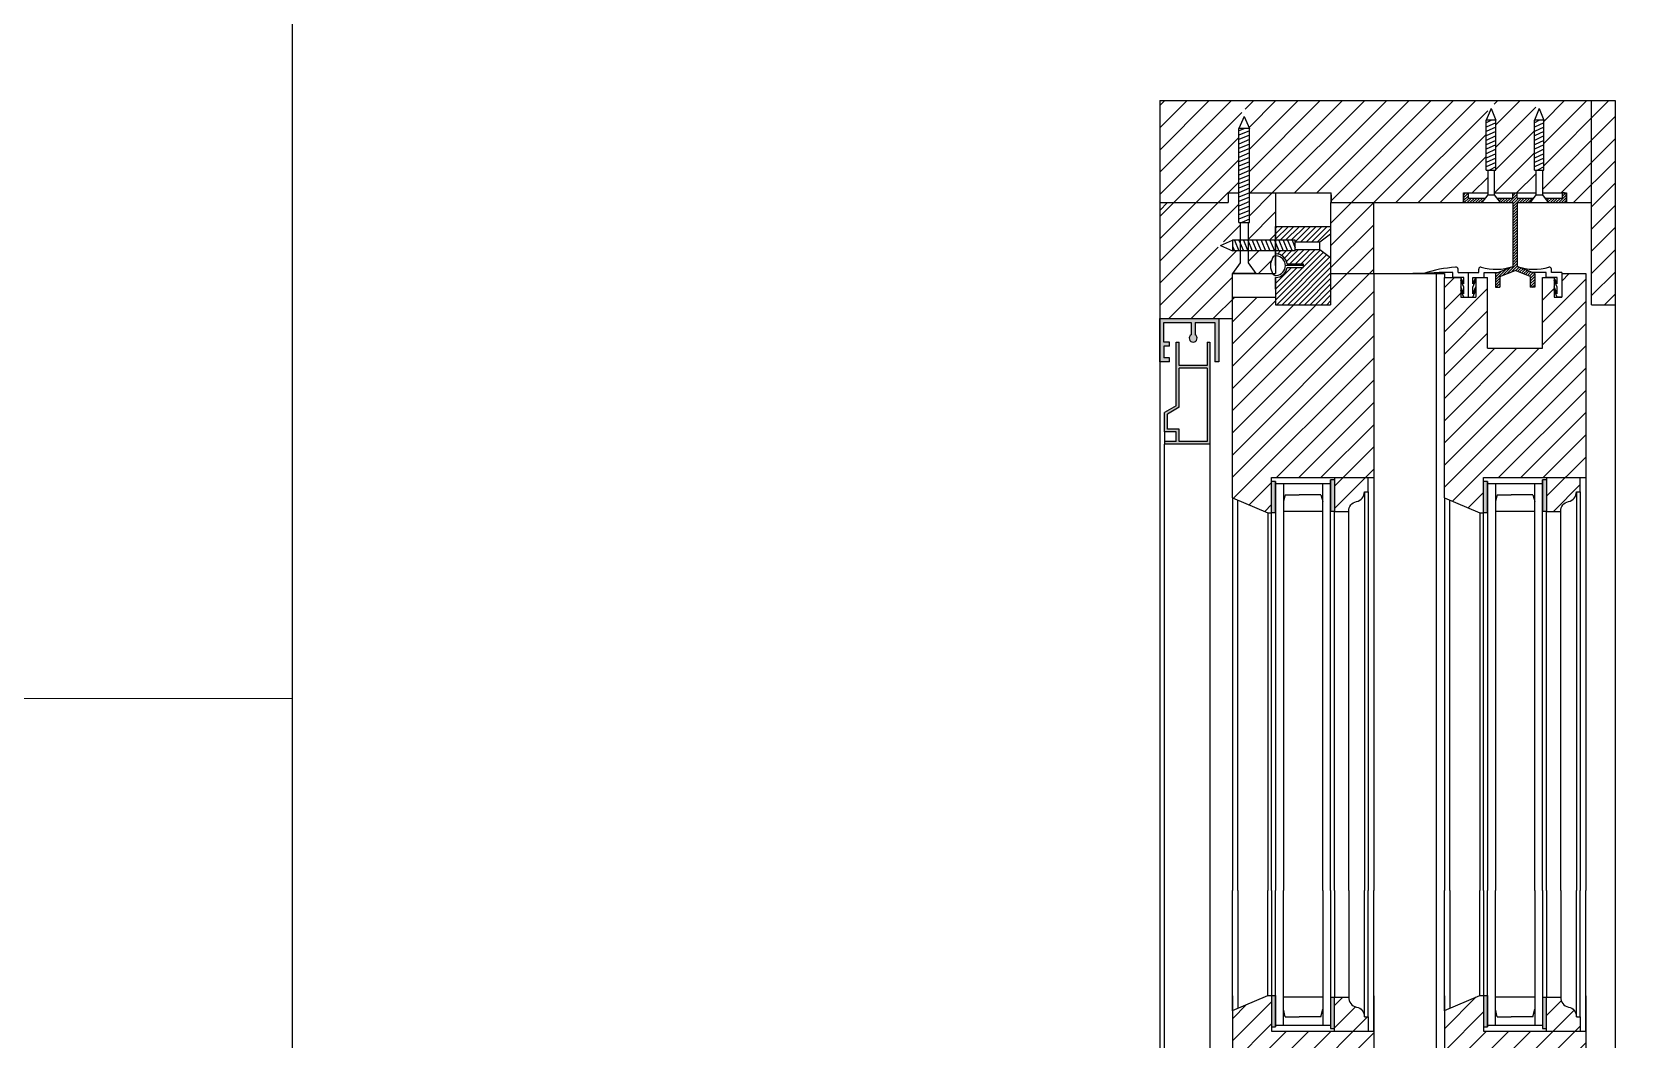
# Model space of a CAD drawing. Header units: inches. Extents: x 1985 to 11287, y 379 to 3234.
# Drawn here: x 7872.43 to 7898.13, y 1647.81 to 1663.84 of the extents above; entities that cross this region are included whole.
import ezdxf

# ---------------------------------------------------------------- set-up
doc = ezdxf.new("R2010")
doc.units = ezdxf.units.IN
doc.header["$MEASUREMENT"] = 0
for name, color, linetype in [('alum. sill 99', 1, 'CONTINUOUS'), ('glass 99', 6, 'CONTINUOUS'), ('glazing tape 99', 7, 'CONTINUOUS'), ('hardware 99', 94, 'CONTINUOUS'), ('hatch 99', 1, 'CONTINUOUS'), ('screen 99', 4, 'CONTINUOUS'), ('separation 99', 3, 'CONTINUOUS'), ('weatherstripping 99', 5, 'CONTINUOUS'), ('wood detail 99', 7, 'CONTINUOUS')]:
    doc.layers.add(name, color=color, linetype=linetype)
pattern_1 = [(45, (8515.62626, 597.57877), (-0.176776695, 0.176776695), [])]

msp = doc.modelspace()

# ---------------------------------------------------------------- hatches: boundary and pattern name
at = {"layer": 'alum. sill 99'}
h = msp.add_hatch(dxfattribs=at)
h.set_pattern_fill('ANSI31', color=256, scale=2, style=0)
h.paths.add_polyline_path([(7893.78807, 1647.667965), (7893.78807, 1647.942163), (7892.16307, 1647.942163), (7892.16307, 1648.509127), (7892.10057, 1648.509127), (7891.53807, 1648.268056), (7891.53807, 1646.985707), (7891.53807, 1641.134127), (7891.83307, 1641.134127), (7891.83307, 1641.288127), (7893.49307, 1641.288127), (7893.49307, 1641.134127), (7893.78807, 1641.134127)])
h.paths.add_polyline_path([(7893.70207, 1648.168677), (7893.63957, 1648.168677), (7893.63957, 1648.181799, 0.350781059), (7893.51457, 1648.324927, -0.375199902), (7893.38957, 1648.481177), (7893.16307, 1648.481177), (7893.16307, 1647.942163), (7893.70207, 1647.942163)], flags=17)
h.paths.add_polyline_path([(7897.163072, 1647.667965), (7897.163072, 1647.942163), (7895.538072, 1647.942163), (7895.538072, 1648.509127), (7895.475572, 1648.509127), (7894.913072, 1648.268056), (7894.913072, 1646.985707), (7894.913072, 1641.134127), (7895.288072, 1641.134127), (7895.288072, 1641.571627), (7895.413072, 1641.571627), (7895.413072, 1641.259127), (7895.600572, 1641.259127), (7895.600572, 1641.759127), (7895.663072, 1641.759127), (7895.663072, 1642.884127), (7896.413072, 1642.884127), (7896.413072, 1641.759127), (7896.475572, 1641.759127), (7896.475572, 1641.259127), (7896.663072, 1641.259127), (7896.663072, 1641.571627), (7896.788072, 1641.571627), (7896.788072, 1641.134127), (7896.863072, 1641.134127), (7897.163072, 1641.134127)])
h.paths.add_polyline_path([(7897.077072, 1648.168677), (7897.014572, 1648.168677), (7897.014572, 1648.181799, 0.350781059), (7896.889572, 1648.324927, -0.375199902), (7896.764572, 1648.481177), (7896.538072, 1648.481177), (7896.538072, 1647.942163), (7897.077072, 1647.942163)], flags=17)
at = {"layer": 'glazing tape 99'}
h = msp.add_hatch(color=7, dxfattribs=at)
h.paths.add_polyline_path([(7893.10057, 1656.214911), (7893.16307, 1656.214911), (7893.16307, 1656.714911), (7893.10057, 1656.714911)])
h.paths.add_polyline_path([(7892.16307, 1656.191411), (7892.22557, 1656.191411), (7892.22557, 1656.691411), (7892.16307, 1656.691411)])
h = msp.add_hatch(color=7, dxfattribs=at)
h.paths.add_polyline_path([(7893.10057, 1656.214911), (7893.16307, 1656.214911), (7893.16307, 1656.714911), (7893.10057, 1656.714911)])
h.paths.add_polyline_path([(7892.16307, 1656.191411), (7892.22557, 1656.191411), (7892.22557, 1656.691411), (7892.16307, 1656.691411)])
h = msp.add_hatch(color=7, dxfattribs=at)
h.paths.add_polyline_path([(7896.475572, 1656.214911), (7896.538072, 1656.214911), (7896.538072, 1656.714911), (7896.475572, 1656.714911)])
h.paths.add_polyline_path([(7895.538072, 1656.191411), (7895.600572, 1656.191411), (7895.600572, 1656.691411), (7895.538072, 1656.691411)])
h = msp.add_hatch(color=7, dxfattribs=at)
h.paths.add_polyline_path([(7896.475572, 1656.214911), (7896.538072, 1656.214911), (7896.538072, 1656.714911), (7896.475572, 1656.714911)])
h.paths.add_polyline_path([(7895.538072, 1656.191411), (7895.600572, 1656.191411), (7895.600572, 1656.691411), (7895.538072, 1656.691411)])
h = msp.add_hatch(color=7, dxfattribs=at)
h.paths.add_polyline_path([(7893.10057, 1647.981177), (7893.16307, 1647.981177), (7893.16307, 1648.481177), (7893.10057, 1648.481177)])
h.paths.add_polyline_path([(7892.16307, 1648.009127), (7892.22557, 1648.009127), (7892.22557, 1648.509127), (7892.16307, 1648.509127)])
h = msp.add_hatch(color=7, dxfattribs=at)
h.paths.add_polyline_path([(7896.475572, 1647.981177), (7896.538072, 1647.981177), (7896.538072, 1648.481177), (7896.475572, 1648.481177)])
h.paths.add_polyline_path([(7895.538072, 1648.009127), (7895.600572, 1648.009127), (7895.600572, 1648.509127), (7895.538072, 1648.509127)])
at = {"layer": 'hardware 99'}
h = msp.add_hatch(dxfattribs=at)
h.set_pattern_fill('ANSI31', color=256, scale=0.25, style=0)
h.set_pattern_definition([(45, (8239.943242, -311.12573), (-0.0220970869, 0.0220970869), [])])
h.paths.add_polyline_path([(7895.51116, 1661.12896), (7895.564101, 1661.20096), (7895.290072, 1661.20096), (7895.290072, 1661.28296), (7895.250072, 1661.28296), (7895.218072, 1661.25096), (7895.218072, 1661.12896)])
h.paths.add_polyline_path([(7895.747043, 1661.20096), (7895.799984, 1661.12896), (7896.002072, 1661.12896), (7896.002072, 1660.11396), (7895.762275, 1660.01596), (7895.725572, 1660.00096), (7895.725572, 1659.78096), (7895.797572, 1659.78096), (7895.797572, 1659.952604), (7896.038072, 1660.050892), (7896.278572, 1659.952604), (7896.278572, 1659.78096), (7896.350572, 1659.78096), (7896.350572, 1660.00096), (7896.074072, 1660.11396), (7896.074072, 1661.12896), (7896.27616, 1661.12896), (7896.329101, 1661.20096), (7896.074072, 1661.20096), (7896.074072, 1661.28296), (7896.002072, 1661.28296), (7896.002072, 1661.20096)])
h.paths.add_polyline_path([(7896.512043, 1661.20096), (7896.564984, 1661.12896), (7896.858072, 1661.12896), (7896.858072, 1661.25096), (7896.826072, 1661.28296), (7896.786072, 1661.28296), (7896.786072, 1661.20096)])
at = {"layer": 'hatch 99'}
h = msp.add_hatch(dxfattribs=at)
h.set_pattern_fill('ANSI31', color=256, scale=2, style=0)
h.set_pattern_definition(pattern_1)
h.paths.add_polyline_path([(7895.580572, 1662.43896), (7895.603072, 1662.49596), (7895.603072, 1662.75396), (7890.38232, 1662.75396), (7890.38232, 1661.12896), (7891.46857, 1661.12896), (7891.46857, 1661.28296), (7891.64057, 1661.28296), (7891.64057, 1662.31096), (7891.66307, 1662.361254), (7891.66307, 1662.51132), (7891.72557, 1662.651026), (7891.78807, 1662.51132), (7891.78807, 1662.361254), (7891.81057, 1662.31096), (7891.81057, 1661.28296), (7893.10857, 1661.28296), (7893.10857, 1661.12896), (7895.218072, 1661.12896), (7895.218072, 1661.28296), (7895.603072, 1661.28296), (7895.603072, 1661.64646), (7895.580572, 1661.64646)])
h.paths.add_polyline_path([(7896.345572, 1662.43896), (7896.368072, 1662.49596), (7896.368072, 1662.75396), (7895.708072, 1662.75396), (7895.708072, 1662.49596), (7895.730572, 1662.43896), (7895.730572, 1661.64646), (7895.708072, 1661.64646), (7895.708072, 1661.28296), (7896.368072, 1661.28296), (7896.368072, 1661.64646), (7896.345572, 1661.64646)])
h.paths.add_polyline_path([(7897.256822, 1662.75396), (7896.473072, 1662.75396), (7896.473072, 1662.49596), (7896.495572, 1662.43896), (7896.495572, 1661.64646), (7896.473072, 1661.64646), (7896.473072, 1661.28296), (7896.858072, 1661.28296), (7896.858072, 1661.12896), (7897.256822, 1661.12896)])
h.paths.add_polyline_path([(7897.631822, 1662.75396), (7897.256822, 1662.75396), (7897.256822, 1659.50096), (7897.631822, 1659.50096)])
h = msp.add_hatch(dxfattribs=at)
h.set_pattern_fill('ANSI31', color=256, scale=2, style=0)
h.set_pattern_definition(pattern_1)
h.paths.add_polyline_path([(7891.66307, 1660.17096), (7891.66307, 1660.359849), (7891.54057, 1660.359849), (7891.490276, 1660.382349), (7891.39638, 1660.382349), (7891.256674, 1660.444849), (7891.39638, 1660.507349), (7891.490276, 1660.507349), (7891.54057, 1660.529849), (7891.66307, 1660.529849), (7891.66307, 1660.81346), (7891.64057, 1660.81346), (7891.64057, 1661.28296), (7891.46857, 1661.28296), (7891.46857, 1661.12896), (7890.50732, 1661.12896), (7890.38232, 1661.00396), (7890.38232, 1659.28296), (7891.53807, 1659.28296), (7891.53807, 1660.00096)])
h.paths.add_polyline_path([(7892.22557, 1661.28296), (7891.81057, 1661.28296), (7891.81057, 1660.81346), (7891.78807, 1660.81346), (7891.78807, 1660.529849), (7892.22557, 1660.529849)])
h.paths.add_polyline_path([(7892.178258, 1660.250625, -0.239084783), (7892.22557, 1660.281581), (7892.22557, 1660.359849), (7891.78807, 1660.359849), (7891.78807, 1660.17096), (7891.91307, 1660.00096), (7892.178451, 1660.00096, -0.267534355)])
h.paths.add_polyline_path([(7893.78807, 1661.12896), (7893.10057, 1661.12896), (7893.10057, 1660.75096), (7893.10057, 1660.00096), (7893.78807, 1660.00096)])
h.paths.add_polyline_path([(7893.78807, 1660.00096), (7893.10057, 1660.00096), (7893.10057, 1659.50396), (7892.22557, 1659.50396), (7892.22557, 1659.62596), (7891.53807, 1659.62596), (7891.53807, 1656.432483), (7892.10057, 1656.191411), (7892.16307, 1656.191411), (7892.16307, 1656.753926), (7893.78807, 1656.753926)])
h.paths.add_polyline_path([(7893.70207, 1656.753926), (7893.16307, 1656.753926), (7893.16307, 1656.214911), (7893.38957, 1656.214911, -0.375199902), (7893.51457, 1656.371161, 0.375199902), (7893.63957, 1656.527411), (7893.70207, 1656.527411)], flags=17)
h.paths.add_polyline_path([(7897.163072, 1660.00096), (7896.781072, 1660.00096), (7896.781072, 1659.62596), (7896.709072, 1659.62596), (7896.663072, 1659.62596), (7896.663072, 1659.93846), (7896.531072, 1659.93846), (7896.475572, 1659.93846), (7896.475572, 1658.81346), (7895.600572, 1658.81346), (7895.600572, 1659.93846), (7895.413072, 1659.93846), (7895.413072, 1659.62596), (7895.177072, 1659.62596), (7895.177072, 1659.93846), (7895.045072, 1659.93846), (7894.913072, 1659.93846), (7894.913072, 1656.432483), (7895.475572, 1656.191411), (7895.538072, 1656.191411), (7895.538072, 1656.753926), (7897.163072, 1656.753926)])
h.paths.add_polyline_path([(7897.077072, 1656.753926), (7896.538072, 1656.753926), (7896.538072, 1656.214911), (7896.764572, 1656.214911, -0.375199902), (7896.889572, 1656.371161, 0.375199902), (7897.014572, 1656.527411), (7897.077072, 1656.527411)], flags=17)
h = msp.add_hatch(dxfattribs=at)
h.set_pattern_fill('ANSI31', color=256, scale=0.5, style=0)
h.set_pattern_definition([(45, (8396.67715, 229.02814), (-0.0441941738, 0.0441941738), [])])
h.paths.add_polyline_path([(7893.10057, 1660.00096), (7893.10057, 1660.257349), (7892.93057, 1660.382349), (7892.53807, 1660.382349), (7892.53807, 1660.359849), (7892.22557, 1660.359849), (7892.22557, 1660.31346, -0.365977382), (7892.410448, 1660.15721), (7892.66307, 1660.15721), (7892.66307, 1660.09471), (7892.410448, 1660.09471, -0.365977382), (7892.22557, 1659.93846), (7892.22557, 1659.75096), (7892.22557, 1659.50396), (7893.10057, 1659.50396)])
h.paths.add_polyline_path([(7893.10057, 1660.75096), (7892.22557, 1660.75096), (7892.22557, 1660.529849), (7892.53807, 1660.529849), (7892.53807, 1660.507349), (7892.93057, 1660.507349), (7893.10057, 1660.632349)])
at = {"layer": 'screen 99'}
msp.add_hatch(color=256, dxfattribs=at).paths.add_polyline_path([(7891.31982, 1659.28296), (7890.38232, 1659.28296), (7890.38232, 1658.59546), (7890.53832, 1658.59546), (7890.53832, 1658.65796), (7890.44482, 1658.65796), (7890.44482, 1658.84546), (7890.53832, 1658.84546), (7890.53832, 1658.90796), (7890.44482, 1658.90796), (7890.44482, 1659.22046), (7890.88232, 1659.22046), (7890.88232, 1659.024587, 3.732050808), (7890.94482, 1659.024587), (7890.94482, 1659.22046), (7891.25732, 1659.22046), (7891.25732, 1658.59546), (7891.31982, 1658.59546)])
h = msp.add_hatch(color=256, dxfattribs=at)
h.paths.add_polyline_path([(7891.18157, 1658.90796), (7891.13807, 1658.90796), (7891.13807, 1658.53796), (7890.68907, 1658.53796), (7890.68907, 1658.90796), (7890.64557, 1658.90796), (7890.64557, 1657.89696), (7890.45957, 1657.789573), (7890.45957, 1657.47946), (7890.64557, 1657.47946), (7890.64557, 1657.32946), (7890.45957, 1657.32946), (7890.45957, 1657.28596), (7891.18157, 1657.28596)])
h.paths.add_polyline_path([(7890.68907, 1658.49446), (7891.13807, 1658.49446), (7891.13807, 1657.32946), (7890.68907, 1657.32946), (7890.68907, 1657.52296), (7890.50307, 1657.52296), (7890.50307, 1657.764458), (7890.68907, 1657.871845)], flags=16)

# ---------------------------------------------------------------- linework, layer by layer
at = {"layer": 'glass 99', "color": 6}
for p, q in [((7892.22557, 1656.691411), (7892.22557, 1650.1806)), ((7892.22557, 1656.660226), (7893.10057, 1656.660226)), ((7892.22557, 1656.660226), (7893.10057, 1656.660226)), ((7892.35057, 1656.660226), (7892.35057, 1650.1806)), ((7892.380561, 1656.479292), (7892.35057, 1656.371509)), ((7892.380561, 1656.479292), (7892.35057, 1656.371509)), ((7892.380561, 1656.479292), (7892.60057, 1656.479292)), ((7892.380561, 1656.479292), (7892.60057, 1656.479292)), ((7892.945579, 1656.479292), (7892.60057, 1656.479292)), ((7892.945579, 1656.479292), (7892.60057, 1656.479292)), ((7892.945579, 1656.479292), (7892.97557, 1656.371509)), ((7892.945579, 1656.479292), (7892.97557, 1656.371509)), ((7892.97557, 1650.1806), (7892.97557, 1656.660226)), ((7893.10057, 1650.1806), (7893.10057, 1656.714911)), ((7895.600572, 1656.691411), (7895.600572, 1650.1806)), ((7895.600572, 1656.660226), (7896.475572, 1656.660226)), ((7895.600572, 1656.660226), (7896.475572, 1656.660226)), ((7895.725572, 1656.660226), (7895.725572, 1650.1806)), ((7895.755563, 1656.479292), (7895.725572, 1656.371509)), ((7895.755563, 1656.479292), (7895.725572, 1656.371509)), ((7895.755563, 1656.479292), (7895.975572, 1656.479292)), ((7895.755563, 1656.479292), (7895.975572, 1656.479292)), ((7896.320581, 1656.479292), (7895.975572, 1656.479292)), ((7896.320581, 1656.479292), (7895.975572, 1656.479292)), ((7896.320581, 1656.479292), (7896.350572, 1656.371509)), ((7896.320581, 1656.479292), (7896.350572, 1656.371509)), ((7896.350572, 1650.1806), (7896.350572, 1656.660226)), ((7896.475572, 1650.1806), (7896.475572, 1656.714911)), ((7892.97557, 1656.214911), (7892.35057, 1656.214911)), ((7892.97557, 1656.214911), (7892.35057, 1656.214911)), ((7896.350572, 1656.214911), (7895.725572, 1656.214911)), ((7896.350572, 1656.214911), (7895.725572, 1656.214911)), ((7892.22557, 1648.009127), (7892.22557, 1650.1806)), ((7892.35057, 1648.035863), (7892.35057, 1650.1806)), ((7892.97557, 1650.1806), (7892.97557, 1648.035863)), ((7893.10057, 1650.1806), (7893.10057, 1647.981177)), ((7895.600572, 1648.009127), (7895.600572, 1650.1806)), ((7895.725572, 1648.035863), (7895.725572, 1650.1806)), ((7896.350572, 1650.1806), (7896.350572, 1648.035863)), ((7896.475572, 1650.1806), (7896.475572, 1647.981177)), ((7892.97557, 1648.481177), (7892.35057, 1648.481177)), ((7892.380561, 1648.168683), (7892.35057, 1648.288865)), ((7892.945579, 1648.168683), (7892.97557, 1648.288865)), ((7896.350572, 1648.481177), (7895.725572, 1648.481177)), ((7895.755563, 1648.168683), (7895.725572, 1648.288865)), ((7896.320581, 1648.168683), (7896.350572, 1648.288865)), ((7892.22557, 1648.035863), (7893.10057, 1648.035863)), ((7892.380561, 1648.168683), (7892.60057, 1648.168683)), ((7892.945579, 1648.168683), (7892.60057, 1648.168683)), ((7895.600572, 1648.035863), (7896.475572, 1648.035863)), ((7895.755563, 1648.168683), (7895.975572, 1648.168683)), ((7896.320581, 1648.168683), (7895.975572, 1648.168683))]:
    msp.add_line(p, q, dxfattribs=at)
at = {"layer": 'glazing tape 99'}
for p, q in [((7892.22557, 1656.691411), (7892.16307, 1656.691411)), ((7892.22557, 1656.691411), (7892.16307, 1656.691411)), ((7892.22557, 1656.191411), (7892.22557, 1656.691411)), ((7892.22557, 1656.191411), (7892.22557, 1656.691411)), ((7893.10057, 1656.714911), (7893.10057, 1656.214911)), ((7893.16307, 1656.714911), (7893.10057, 1656.714911)), ((7893.10057, 1656.714911), (7893.10057, 1656.214911)), ((7893.16307, 1656.714911), (7893.10057, 1656.714911)), ((7895.600572, 1656.691411), (7895.538072, 1656.691411)), ((7895.600572, 1656.691411), (7895.538072, 1656.691411)), ((7895.600572, 1656.191411), (7895.600572, 1656.691411)), ((7895.600572, 1656.191411), (7895.600572, 1656.691411)), ((7896.475572, 1656.714911), (7896.475572, 1656.214911)), ((7896.538072, 1656.714911), (7896.475572, 1656.714911)), ((7896.475572, 1656.714911), (7896.475572, 1656.214911)), ((7896.538072, 1656.714911), (7896.475572, 1656.714911)), ((7892.22557, 1656.191411), (7892.16307, 1656.191411)), ((7892.22557, 1656.191411), (7892.16307, 1656.191411)), ((7893.16307, 1656.214911), (7893.10057, 1656.214911)), ((7893.16307, 1656.214911), (7893.10057, 1656.214911)), ((7895.600572, 1656.191411), (7895.538072, 1656.191411)), ((7895.600572, 1656.191411), (7895.538072, 1656.191411)), ((7896.538072, 1656.214911), (7896.475572, 1656.214911)), ((7896.538072, 1656.214911), (7896.475572, 1656.214911)), ((7892.16307, 1648.509127), (7892.22557, 1648.509127)), ((7892.22557, 1648.509127), (7892.22557, 1648.009127)), ((7895.538072, 1648.509127), (7895.600572, 1648.509127)), ((7895.600572, 1648.509127), (7895.600572, 1648.009127)), ((7893.10057, 1648.481177), (7893.10057, 1647.981177)), ((7896.475572, 1648.481177), (7896.475572, 1647.981177)), ((7892.16307, 1648.009127), (7892.22557, 1648.009127)), ((7895.538072, 1648.009127), (7895.600572, 1648.009127))]:
    msp.add_line(p, q, dxfattribs=at)
at = {"layer": 'glazing tape 99', "color": 7}
for p, q in [((7893.10057, 1648.481177), (7893.16307, 1648.481177)), ((7896.475572, 1648.481177), (7896.538072, 1648.481177)), ((7893.10057, 1647.981177), (7893.16307, 1647.981177)), ((7896.475572, 1647.981177), (7896.538072, 1647.981177))]:
    msp.add_line(p, q, dxfattribs=at)
at = {"layer": 'hardware 99'}
for p, q in [((7891.72557, 1662.50096), (7891.64057, 1662.31096)), ((7891.72557, 1662.50096), (7891.81057, 1662.31096)), ((7895.655572, 1662.62896), (7895.580572, 1662.43896)), ((7895.580572, 1661.64646), (7895.580572, 1662.43896)), ((7895.730572, 1662.43896), (7895.580572, 1662.43896)), ((7895.661336, 1662.43896), (7895.580572, 1662.401046)), ((7895.730572, 1662.401046), (7895.580572, 1662.33063)), ((7895.655572, 1662.62896), (7895.730572, 1662.43896)), ((7895.730572, 1661.64646), (7895.730572, 1662.43896)), ((7896.420572, 1662.62896), (7896.345572, 1662.43896)), ((7896.345572, 1661.64646), (7896.345572, 1662.43896)), ((7896.495572, 1662.43896), (7896.345572, 1662.43896)), ((7896.426336, 1662.43896), (7896.345572, 1662.401046)), ((7896.495572, 1662.401046), (7896.345572, 1662.33063)), ((7896.420572, 1662.62896), (7896.495572, 1662.43896)), ((7896.495572, 1661.64646), (7896.495572, 1662.43896)), ((7891.64057, 1660.81346), (7891.64057, 1662.31096)), ((7891.81057, 1662.31096), (7891.64057, 1662.31096)), ((7891.734124, 1662.31096), (7891.64057, 1662.272209)), ((7891.81057, 1662.272209), (7891.64057, 1662.201793)), ((7891.81057, 1662.201793), (7891.64057, 1662.131376)), ((7891.81057, 1662.131376), (7891.64057, 1662.06096)), ((7891.81057, 1660.81346), (7891.81057, 1662.31096)), ((7895.730572, 1662.33063), (7895.580572, 1662.260213)), ((7895.730572, 1662.260213), (7895.580572, 1662.189797)), ((7895.730572, 1662.189797), (7895.580572, 1662.119381)), ((7896.495572, 1662.33063), (7896.345572, 1662.260213)), ((7896.495572, 1662.260213), (7896.345572, 1662.189797)), ((7896.495572, 1662.189797), (7896.345572, 1662.119381)), ((7891.81057, 1662.06096), (7891.64057, 1661.990544)), ((7891.81057, 1661.990544), (7891.64057, 1661.920127)), ((7891.81057, 1661.920127), (7891.64057, 1661.849711)), ((7895.730572, 1662.119381), (7895.580572, 1662.048964)), ((7895.730572, 1662.048964), (7895.580572, 1661.978548)), ((7895.730572, 1661.978548), (7895.580572, 1661.908132)), ((7895.730572, 1661.908132), (7895.580572, 1661.837715)), ((7896.495572, 1662.119381), (7896.345572, 1662.048964)), ((7896.495572, 1662.048964), (7896.345572, 1661.978548)), ((7896.495572, 1661.978548), (7896.345572, 1661.908132)), ((7896.495572, 1661.908132), (7896.345572, 1661.837715)), ((7891.81057, 1661.849711), (7891.64057, 1661.779295)), ((7891.81057, 1661.779295), (7891.64057, 1661.708879)), ((7891.81057, 1661.708879), (7891.64057, 1661.638462)), ((7891.81057, 1661.638462), (7891.64057, 1661.568046)), ((7895.730572, 1661.837715), (7895.580572, 1661.767299)), ((7895.730572, 1661.767299), (7895.580572, 1661.696883)), ((7895.580572, 1661.64646), (7895.730572, 1661.64646)), ((7895.603072, 1661.64646), (7895.603072, 1661.25396)), ((7895.730572, 1661.696883), (7895.628841, 1661.64646)), ((7895.708072, 1661.64646), (7895.708072, 1661.25396)), ((7896.495572, 1661.837715), (7896.345572, 1661.767299)), ((7896.495572, 1661.767299), (7896.345572, 1661.696883)), ((7896.345572, 1661.64646), (7896.495572, 1661.64646)), ((7896.368072, 1661.64646), (7896.368072, 1661.25396)), ((7896.495572, 1661.696883), (7896.393841, 1661.64646)), ((7896.473072, 1661.64646), (7896.473072, 1661.25396)), ((7891.81057, 1661.568046), (7891.64057, 1661.49763)), ((7891.81057, 1661.49763), (7891.64057, 1661.427213)), ((7891.81057, 1661.427213), (7891.64057, 1661.356797)), ((7891.81057, 1661.356797), (7891.64057, 1661.286381)), ((7891.81057, 1661.286381), (7891.64057, 1661.215964)), ((7891.81057, 1661.215964), (7891.64057, 1661.145548)), ((7891.81057, 1661.145548), (7891.64057, 1661.075132)), ((7893.10857, 1661.25096), (7893.10857, 1661.12896)), ((7895.218072, 1661.25096), (7895.250072, 1661.28296)), ((7895.218072, 1661.25096), (7895.218072, 1661.12896)), ((7895.218072, 1661.12896), (7896.002072, 1661.12896)), ((7895.250072, 1661.28296), (7895.290072, 1661.28296)), ((7895.290072, 1661.28296), (7895.290072, 1661.20096)), ((7895.290072, 1661.20096), (7895.564101, 1661.20096)), ((7895.603072, 1661.25396), (7895.51116, 1661.12896)), ((7895.51116, 1661.12896), (7895.799984, 1661.12896)), ((7895.603072, 1661.25396), (7895.708072, 1661.25396)), ((7895.708072, 1661.25396), (7895.799984, 1661.12896)), ((7895.747043, 1661.20096), (7896.002072, 1661.20096)), ((7896.002072, 1661.20096), (7896.002072, 1661.28296)), ((7896.002072, 1661.28296), (7896.074072, 1661.28296)), ((7896.002072, 1661.12896), (7896.002072, 1660.11396)), ((7896.074072, 1661.20096), (7896.074072, 1661.28296)), ((7896.074072, 1661.20096), (7896.329101, 1661.20096)), ((7896.074072, 1661.12896), (7896.858072, 1661.12896)), ((7896.074072, 1661.12896), (7896.074072, 1660.11396)), ((7896.368072, 1661.25396), (7896.27616, 1661.12896)), ((7896.27616, 1661.12896), (7896.564984, 1661.12896)), ((7896.368072, 1661.25396), (7896.473072, 1661.25396)), ((7896.473072, 1661.25396), (7896.564984, 1661.12896)), ((7896.512043, 1661.20096), (7896.786072, 1661.20096)), ((7896.826072, 1661.28296), (7896.786072, 1661.28296)), ((7896.786072, 1661.28296), (7896.786072, 1661.20096)), ((7896.858072, 1661.25096), (7896.826072, 1661.28296)), ((7896.858072, 1661.12896), (7896.858072, 1661.25096)), ((7891.81057, 1661.075132), (7891.64057, 1661.004715)), ((7891.81057, 1661.004715), (7891.64057, 1660.934299)), ((7891.81057, 1660.934299), (7891.64057, 1660.863883)), ((7891.81057, 1660.863883), (7891.688839, 1660.81346)), ((7891.64057, 1660.81346), (7891.81057, 1660.81346)), ((7891.66307, 1660.81346), (7891.66307, 1660.17096)), ((7891.78807, 1660.81346), (7891.78807, 1660.17096)), ((7892.93057, 1660.507349), (7893.10057, 1660.632349)), ((7893.10057, 1660.632349), (7893.10057, 1660.257349)), ((7891.35057, 1660.444849), (7891.54057, 1660.529849)), ((7891.35057, 1660.444849), (7891.54057, 1660.359849)), ((7892.53807, 1660.529849), (7891.54057, 1660.529849)), ((7891.54057, 1660.529849), (7891.54057, 1660.359849)), ((7891.54057, 1660.436295), (7891.572235, 1660.359849)), ((7892.53807, 1660.359849), (7891.54057, 1660.359849)), ((7891.572235, 1660.529849), (7891.642652, 1660.359849)), ((7891.642652, 1660.529849), (7891.713068, 1660.359849)), ((7891.713068, 1660.529849), (7891.783484, 1660.359849)), ((7891.783484, 1660.529849), (7891.853901, 1660.359849)), ((7891.853901, 1660.529849), (7891.924317, 1660.359849)), ((7891.924317, 1660.529849), (7891.994733, 1660.359849)), ((7891.994733, 1660.529849), (7892.06515, 1660.359849)), ((7892.06515, 1660.529849), (7892.135566, 1660.359849)), ((7892.135566, 1660.529849), (7892.205982, 1660.359849)), ((7892.205982, 1660.529849), (7892.276398, 1660.359849)), ((7892.276398, 1660.529849), (7892.346815, 1660.359849)), ((7892.346815, 1660.529849), (7892.417231, 1660.359849)), ((7892.417231, 1660.529849), (7892.487647, 1660.359849)), ((7892.487647, 1660.529849), (7892.53807, 1660.408117)), ((7892.53807, 1660.359849), (7892.53807, 1660.529849)), ((7892.53807, 1660.507349), (7892.93057, 1660.507349)), ((7892.53807, 1660.382349), (7892.93057, 1660.382349)), ((7892.93057, 1660.382349), (7892.93057, 1660.507349)), ((7892.93057, 1660.382349), (7893.10057, 1660.257349)), ((7891.66307, 1660.17096), (7891.53807, 1660.00096)), ((7891.78807, 1660.17096), (7891.91307, 1660.00096)), ((7895.725572, 1660.00096), (7896.002072, 1660.11396)), ((7896.350572, 1660.00096), (7896.074072, 1660.11396)), ((7891.91307, 1660.00096), (7891.53807, 1660.00096)), ((7895.725572, 1660.00096), (7895.725572, 1659.78096)), ((7895.797572, 1659.952604), (7896.038072, 1660.050892)), ((7895.797572, 1659.952604), (7895.797572, 1659.78096)), ((7896.278572, 1659.952604), (7896.038072, 1660.050892)), ((7896.278572, 1659.952604), (7896.278572, 1659.78096)), ((7896.350572, 1660.00096), (7896.350572, 1659.78096)), ((7895.725572, 1659.78096), (7895.797572, 1659.78096)), ((7896.350572, 1659.78096), (7896.278572, 1659.78096))]:
    msp.add_line(p, q, dxfattribs=at)
at = {"layer": 'screen 99'}
for p, q in [((7890.38232, 1658.59546), (7890.38232, 1659.28296)), ((7890.38232, 1659.28296), (7891.31982, 1659.28296)), ((7890.44482, 1658.90796), (7890.44482, 1659.22046)), ((7890.44482, 1659.22046), (7890.88232, 1659.22046)), ((7890.88232, 1659.22046), (7890.88232, 1659.024587)), ((7890.94482, 1659.22046), (7891.25732, 1659.22046)), ((7890.94482, 1659.22046), (7890.94482, 1659.024587)), ((7891.25732, 1659.22046), (7891.25732, 1658.59546)), ((7891.31982, 1659.28296), (7891.31982, 1658.59546)), ((7890.53832, 1658.90796), (7890.44482, 1658.90796)), ((7890.53832, 1658.84546), (7890.44482, 1658.84546)), ((7890.44482, 1658.84546), (7890.44482, 1658.65796)), ((7890.53832, 1658.84546), (7890.53832, 1658.90796)), ((7890.64557, 1657.89696), (7890.64557, 1658.90796)), ((7890.64557, 1658.90796), (7890.68907, 1658.90796)), ((7890.68907, 1658.53796), (7890.68907, 1658.90796)), ((7891.13807, 1658.90796), (7891.13807, 1658.53796)), ((7891.13807, 1658.90796), (7891.18157, 1658.90796)), ((7891.18157, 1658.90796), (7891.18157, 1657.28596)), ((7890.53832, 1658.59546), (7890.38232, 1658.59546)), ((7890.53832, 1658.65796), (7890.44482, 1658.65796)), ((7890.53832, 1658.59546), (7890.53832, 1658.65796)), ((7891.13807, 1658.53796), (7890.68907, 1658.53796)), ((7891.31982, 1658.59546), (7891.25732, 1658.59546)), ((7891.13807, 1658.49446), (7890.68907, 1658.49446)), ((7890.68907, 1657.871845), (7890.68907, 1658.49446)), ((7891.13807, 1658.49446), (7891.13807, 1657.32946)), ((7890.64557, 1657.89696), (7890.45957, 1657.789573)), ((7890.45957, 1657.47946), (7890.45957, 1657.789573)), ((7890.68907, 1657.871845), (7890.50307, 1657.764458)), ((7890.50307, 1657.52296), (7890.50307, 1657.764458)), ((7890.68907, 1657.52296), (7890.50307, 1657.52296)), ((7890.68907, 1657.32946), (7890.68907, 1657.52296)), ((7890.64557, 1657.47946), (7890.45957, 1657.47946)), ((7890.45957, 1657.47946), (7890.45957, 1657.32946)), ((7890.64557, 1657.32946), (7890.45957, 1657.32946)), ((7890.45957, 1657.32946), (7890.45957, 1657.28596)), ((7891.18157, 1657.28596), (7890.45957, 1657.28596)), ((7890.45957, 1641.985046), (7890.45957, 1657.28596)), ((7890.64557, 1657.32946), (7890.64557, 1657.47946)), ((7891.13807, 1657.32946), (7890.68907, 1657.32946)), ((7891.18157, 1657.28596), (7891.18157, 1641.985046))]:
    msp.add_line(p, q, dxfattribs=at)
msp.add_arc((7890.91357, 1658.97046), 0.0625, 120, 60, dxfattribs=at)
at = {"layer": 'separation 99'}
msp.add_line((7808.619843, 1653.22111), (7876.573778, 1653.239967), dxfattribs=at)
at = {"layer": 'separation 99', "color": 3}
msp.add_lwpolyline([(7876.573778, 1711.403795), (8777.601674, 1711.674663), (8777.601674, 1473.992733), (7876.573778, 1473.721864)], close=True, dxfattribs=at)
at = {"layer": 'separation 99'}
msp.add_lwpolyline([(7876.573778, 1711.403795), (7808.619843, 1711.403795), (7808.619843, 1545.162566), (7876.573778, 1545.162566)], close=True, dxfattribs=at)
at = {"layer": 'weatherstripping 99'}
for p, q in [((7892.66307, 1660.12596), (7892.38182, 1660.12596)), ((7895.130072, 1660.01596), (7895.130072, 1660.074366)), ((7895.762275, 1660.01596), (7896.002072, 1660.11396)), ((7896.313868, 1660.01596), (7896.074072, 1660.11396)), ((7894.827868, 1660.01596), (7894.588072, 1660.00096)), ((7895.045072, 1660.01596), (7894.827868, 1660.01596)), ((7895.045072, 1659.93846), (7895.045072, 1660.01596)), ((7895.223072, 1659.93846), (7895.045072, 1659.93846)), ((7895.130072, 1660.01596), (7895.460072, 1660.01596)), ((7895.223072, 1659.834473), (7895.177072, 1659.93846)), ((7895.223072, 1659.78221), (7895.177072, 1659.893264)), ((7895.223072, 1659.834473), (7895.223072, 1659.93846)), ((7895.295072, 1659.62596), (7895.295072, 1660.01596)), ((7895.367072, 1659.834473), (7895.367072, 1659.93846)), ((7895.367072, 1659.834473), (7895.413072, 1659.93846)), ((7895.367072, 1659.93846), (7895.545072, 1659.93846)), ((7895.367072, 1659.78221), (7895.413072, 1659.893264)), ((7895.460072, 1660.01596), (7895.460072, 1660.070343)), ((7895.545072, 1659.93846), (7895.545072, 1660.01596)), ((7895.545072, 1660.01596), (7895.762275, 1660.01596)), ((7896.531072, 1660.01596), (7896.313868, 1660.01596)), ((7896.531072, 1659.93846), (7896.531072, 1660.01596)), ((7896.709072, 1659.93846), (7896.531072, 1659.93846)), ((7896.616072, 1660.01596), (7896.616072, 1660.070343)), ((7896.781072, 1660.01596), (7896.616072, 1660.01596)), ((7896.709072, 1659.834473), (7896.663072, 1659.93846)), ((7896.709072, 1659.78221), (7896.663072, 1659.893264)), ((7896.709072, 1659.834473), (7896.709072, 1659.93846)), ((7896.781072, 1660.01596), (7896.781072, 1659.62596)), ((7895.223072, 1659.678223), (7895.177072, 1659.789276)), ((7895.223072, 1659.62596), (7895.177072, 1659.737014)), ((7895.223072, 1659.678223), (7895.223072, 1659.78221)), ((7895.223072, 1659.62596), (7895.367072, 1659.62596)), ((7895.367072, 1659.678223), (7895.413072, 1659.789276)), ((7895.367072, 1659.678223), (7895.367072, 1659.78221)), ((7895.367072, 1659.62596), (7895.413072, 1659.737014)), ((7896.709072, 1659.678223), (7896.663072, 1659.789276)), ((7896.709072, 1659.62596), (7896.663072, 1659.737014)), ((7896.709072, 1659.678223), (7896.709072, 1659.78221)), ((7896.781072, 1659.62596), (7896.709072, 1659.62596))]:
    msp.add_line(p, q, dxfattribs=at)
for centre, radius, start, end in [((7892.394958, 1660.12596), 0.25, 150.0887142, 209.9112858), ((7892.232433, 1660.219459), 0.0625, 85.8019524, 150.0887142), ((7892.22557, 1660.12596), 0.15625, 274.1980476, 85.8019524), ((7895.193121, 1658.23928), 1.862687, 93.1142389, 108.9550309), ((7895.100072, 1660.070343), 0.03, 360, 105.7538936), ((7895.490072, 1660.070343), 0.03, 74.2461064, 180), ((7895.726663, 1660.909013), 0.841403, 254.2461064, 289.1062564), ((7896.349481, 1660.909013), 0.841403, 250.8937436, 285.7538936), ((7896.586072, 1660.070343), 0.03, 360, 105.7538936), ((7892.232433, 1660.032462), 0.0625, 209.9112858, 274.1980476)]:
    msp.add_arc(centre, radius, start, end, dxfattribs=at)
at = {"layer": 'wood detail 99'}
for p, q in [((7890.38232, 1662.75396), (7890.38232, 1638.754127)), ((7897.631822, 1662.75396), (7897.631822, 1650.1806)), ((7890.38232, 1661.00396), (7890.50732, 1661.12896)), ((7891.46857, 1661.28296), (7891.46857, 1661.12896)), ((7891.46857, 1661.28296), (7891.64057, 1661.28296)), ((7891.81057, 1661.28296), (7893.10857, 1661.28296)), ((7892.22557, 1661.28296), (7892.22557, 1660.00096)), ((7893.10057, 1661.12896), (7893.10057, 1660.75096)), ((7893.10857, 1661.12896), (7893.10857, 1661.28296)), ((7893.78807, 1660.00096), (7893.78807, 1661.12896)), ((7895.218072, 1661.12896), (7895.218072, 1661.28296)), ((7895.218072, 1661.28296), (7895.603072, 1661.28296)), ((7895.708072, 1661.28296), (7896.368072, 1661.28296)), ((7896.473072, 1661.28296), (7896.858072, 1661.28296)), ((7896.858072, 1661.28296), (7896.858072, 1661.12896)), ((7896.858072, 1661.12896), (7897.256822, 1661.12896)), ((7892.22557, 1660.75096), (7893.10057, 1660.75096)), ((7892.22557, 1660.12596), (7892.22557, 1660.75096)), ((7893.10057, 1660.75096), (7893.10057, 1660.00096)), ((7893.10057, 1660.75096), (7893.10057, 1660.75096)), ((7891.53807, 1656.432483), (7891.53807, 1660.00096)), ((7891.53807, 1660.00096), (7892.22557, 1660.00096)), ((7891.53807, 1656.432483), (7891.53807, 1659.93846)), ((7892.22557, 1659.75096), (7892.22557, 1659.93846)), ((7892.22557, 1659.93846), (7892.22557, 1659.75096)), ((7893.10057, 1660.00096), (7894.78807, 1660.00096)), ((7893.10057, 1660.00096), (7893.10057, 1659.50396)), ((7893.78807, 1660.00096), (7893.78807, 1656.753926)), ((7893.78807, 1659.93846), (7893.78807, 1656.753926)), ((7894.78807, 1660.00096), (7894.413072, 1660.00096)), ((7894.78807, 1660.00096), (7894.913072, 1660.00096)), ((7894.788072, 1641.134127), (7894.788072, 1660.00096)), ((7894.913072, 1660.00096), (7894.913072, 1659.93846)), ((7894.913072, 1656.432483), (7894.913072, 1659.93846)), ((7894.913072, 1656.432483), (7894.913072, 1659.93846)), ((7894.913072, 1659.93846), (7895.177072, 1659.93846)), ((7895.177072, 1659.93846), (7895.177072, 1659.62596)), ((7895.413072, 1659.93846), (7895.600572, 1659.93846)), ((7895.413072, 1659.93846), (7895.413072, 1659.62596)), ((7895.600572, 1658.81346), (7895.600572, 1659.93846)), ((7896.475572, 1659.93846), (7896.663072, 1659.93846)), ((7896.475572, 1658.81346), (7896.475572, 1659.93846)), ((7896.663072, 1659.93846), (7896.663072, 1659.62596)), ((7896.781072, 1660.00096), (7897.163072, 1660.00096)), ((7896.781072, 1660.00096), (7896.781072, 1659.62596)), ((7897.163072, 1660.00096), (7897.163072, 1656.753926)), ((7897.163072, 1660.00096), (7897.163072, 1656.753926)), ((7891.53807, 1659.62596), (7892.22557, 1659.62596)), ((7892.22557, 1659.75096), (7892.22557, 1659.50396)), ((7895.177072, 1659.62596), (7895.413072, 1659.62596)), ((7896.663072, 1659.62596), (7896.781072, 1659.62596)), ((7892.22557, 1659.50396), (7893.10057, 1659.50396)), ((7897.256822, 1659.50096), (7897.631822, 1659.50096)), ((7890.38232, 1659.28296), (7891.53807, 1659.28296)), ((7895.600572, 1658.81346), (7896.475572, 1658.81346)), ((7892.16307, 1656.191411), (7892.16307, 1656.753926)), ((7892.16307, 1656.191411), (7892.16307, 1656.753926)), ((7893.78807, 1656.753926), (7893.78807, 1650.1806)), ((7895.538072, 1656.191411), (7895.538072, 1656.753926)), ((7895.538072, 1656.191411), (7895.538072, 1656.753926)), ((7897.163072, 1656.753926), (7897.163072, 1650.1806)), ((7893.63957, 1656.527411), (7893.63957, 1650.1806)), ((7893.70207, 1656.527411), (7893.70207, 1650.1806)), ((7897.014572, 1656.527411), (7897.014572, 1650.1806)), ((7897.077072, 1656.527411), (7897.077072, 1650.1806)), ((7891.53807, 1656.432483), (7891.53807, 1650.1806)), ((7894.913072, 1656.432483), (7894.913072, 1650.1806)), ((7892.10057, 1656.191411), (7892.16307, 1656.191411)), ((7892.10057, 1656.191411), (7892.10057, 1650.1806)), ((7892.10057, 1656.191411), (7892.16307, 1656.191411)), ((7892.16307, 1650.1806), (7892.16307, 1656.191411)), ((7893.16307, 1650.1806), (7893.16307, 1656.214911)), ((7893.38957, 1650.1806), (7893.38957, 1656.214911)), ((7895.475572, 1656.191411), (7895.538072, 1656.191411)), ((7895.475572, 1656.191411), (7895.475572, 1650.1806)), ((7895.475572, 1656.191411), (7895.538072, 1656.191411)), ((7895.538072, 1650.1806), (7895.538072, 1656.191411)), ((7896.538072, 1650.1806), (7896.538072, 1656.214911)), ((7896.764572, 1650.1806), (7896.764572, 1656.214911)), ((7891.53807, 1648.263606), (7891.53807, 1650.1806)), ((7891.53807, 1649.942177), (7891.53807, 1650.1806)), ((7891.53807, 1648.268056), (7891.53807, 1650.1806)), ((7892.10057, 1648.509127), (7892.10057, 1650.1806)), ((7892.16307, 1650.1806), (7892.16307, 1648.504677)), ((7893.16307, 1650.1806), (7893.16307, 1648.481177)), ((7893.38957, 1650.1806), (7893.38957, 1648.481177)), ((7893.63957, 1648.168677), (7893.63957, 1650.1806)), ((7893.70207, 1648.168677), (7893.70207, 1650.1806)), ((7893.78807, 1649.942177), (7893.78807, 1650.1806)), ((7893.78807, 1647.942163), (7893.78807, 1650.1806)), ((7894.913072, 1648.263606), (7894.913072, 1650.1806)), ((7894.913072, 1649.942177), (7894.913072, 1650.1806)), ((7894.913072, 1648.268056), (7894.913072, 1650.1806)), ((7895.475572, 1648.509127), (7895.475572, 1650.1806)), ((7895.538072, 1650.1806), (7895.538072, 1648.504677)), ((7896.538072, 1650.1806), (7896.538072, 1648.481177)), ((7896.764572, 1650.1806), (7896.764572, 1648.481177)), ((7897.014572, 1648.168677), (7897.014572, 1650.1806)), ((7897.077072, 1648.168677), (7897.077072, 1650.1806)), ((7897.163072, 1649.942177), (7897.163072, 1650.1806)), ((7897.163072, 1647.942163), (7897.163072, 1650.1806)), ((7897.631822, 1650.1806), (7897.631822, 1641.134127)), ((7891.53807, 1648.263606), (7891.53807, 1649.942177)), ((7893.78807, 1647.942163), (7893.78807, 1649.942177)), ((7894.913072, 1648.263606), (7894.913072, 1649.942177)), ((7897.163072, 1647.942163), (7897.163072, 1649.942177)), ((7891.53807, 1648.263606), (7891.53807, 1649.702842)), ((7893.78807, 1647.942163), (7893.78807, 1649.702842)), ((7894.913072, 1648.263606), (7894.913072, 1649.702842)), ((7897.163072, 1647.942163), (7897.163072, 1649.702842)), ((7892.10057, 1648.509127), (7892.16307, 1648.509127)), ((7892.10057, 1648.509127), (7892.16307, 1648.509127)), ((7892.16307, 1648.509127), (7892.16307, 1647.942163)), ((7892.16307, 1648.509127), (7892.16307, 1647.942163)), ((7892.16307, 1648.509127), (7892.16307, 1647.942163)), ((7895.475572, 1648.509127), (7895.538072, 1648.509127)), ((7895.475572, 1648.509127), (7895.538072, 1648.509127)), ((7895.538072, 1648.509127), (7895.538072, 1647.942163)), ((7895.538072, 1648.509127), (7895.538072, 1647.942163)), ((7895.538072, 1648.509127), (7895.538072, 1647.942163)), ((7891.53807, 1648.504677), (7891.53807, 1646.985707)), ((7892.16307, 1648.504677), (7892.16307, 1647.942163)), ((7892.16307, 1648.504677), (7892.16307, 1647.942163)), ((7892.16307, 1648.504677), (7892.16307, 1647.942163)), ((7893.78807, 1648.504677), (7893.78807, 1646.985707)), ((7894.913072, 1648.504677), (7894.913072, 1646.985707)), ((7895.538072, 1648.504677), (7895.538072, 1647.942163)), ((7895.538072, 1648.504677), (7895.538072, 1647.942163)), ((7895.538072, 1648.504677), (7895.538072, 1647.942163)), ((7897.163072, 1648.504677), (7897.163072, 1646.985707))]:
    msp.add_line(p, q, dxfattribs=at)
at = {"layer": 'wood detail 99', "color": 0}
for p, q in [((7890.38232, 1662.75396), (7897.631822, 1662.75396)), ((7897.256822, 1659.50096), (7897.256822, 1662.75396)), ((7890.38232, 1661.12896), (7891.46857, 1661.12896)), ((7893.10057, 1661.12896), (7895.218072, 1661.12896))]:
    msp.add_line(p, q, dxfattribs=at)
at = {"layer": 'wood detail 99', "color": 7}
for p, q in [((7892.410448, 1660.15721), (7892.66307, 1660.15721)), ((7892.410448, 1660.09471), (7892.66307, 1660.09471)), ((7892.66307, 1660.15721), (7892.66307, 1660.09471)), ((7892.16307, 1656.753926), (7893.78807, 1656.753926)), ((7892.16307, 1656.753926), (7893.78807, 1656.753926)), ((7895.538072, 1656.753926), (7897.163072, 1656.753926)), ((7895.538072, 1656.753926), (7897.163072, 1656.753926)), ((7891.53807, 1656.432483), (7892.10057, 1656.191411)), ((7891.53807, 1656.432483), (7892.10057, 1656.191411)), ((7891.62407, 1650.1806), (7891.62407, 1656.395626)), ((7894.913072, 1656.432483), (7895.475572, 1656.191411)), ((7894.913072, 1656.432483), (7895.475572, 1656.191411)), ((7894.999072, 1650.1806), (7894.999072, 1656.395626)), ((7891.62407, 1650.1806), (7891.62407, 1648.304913)), ((7894.999072, 1650.1806), (7894.999072, 1648.304913)), ((7891.53807, 1648.268056), (7892.10057, 1648.509127)), ((7891.53807, 1648.268056), (7892.10057, 1648.509127)), ((7891.53807, 1648.268056), (7892.10057, 1648.509127)), ((7894.913072, 1648.268056), (7895.475572, 1648.509127)), ((7894.913072, 1648.268056), (7895.475572, 1648.509127)), ((7894.913072, 1648.268056), (7895.475572, 1648.509127)), ((7892.16307, 1647.942163), (7893.78807, 1647.942163)), ((7892.16307, 1647.942163), (7893.78807, 1647.942163)), ((7892.16307, 1647.942163), (7893.78807, 1647.942163)), ((7892.16307, 1647.942163), (7893.78807, 1647.942163)), ((7892.16307, 1647.942163), (7893.78807, 1647.942163)), ((7892.16307, 1647.942163), (7893.78807, 1647.942163)), ((7895.538072, 1647.942163), (7897.163072, 1647.942163)), ((7895.538072, 1647.942163), (7897.163072, 1647.942163)), ((7895.538072, 1647.942163), (7897.163072, 1647.942163)), ((7895.538072, 1647.942163), (7897.163072, 1647.942163)), ((7895.538072, 1647.942163), (7897.163072, 1647.942163)), ((7895.538072, 1647.942163), (7897.163072, 1647.942163))]:
    msp.add_line(p, q, dxfattribs=at)
for points in [[(7893.16307, 1656.753926), (7893.16307, 1656.214911), (7893.38957, 1656.214911, -0.375199902), (7893.51457, 1656.371161, 0.375199902), (7893.63957, 1656.527411), (7893.70207, 1656.527411), (7893.70207, 1656.753926)], [(7896.538072, 1656.753926), (7896.538072, 1656.214911), (7896.764572, 1656.214911, -0.375199902), (7896.889572, 1656.371161, 0.375199902), (7897.014572, 1656.527411), (7897.077072, 1656.527411), (7897.077072, 1656.753926)], [(7893.16307, 1647.942163), (7893.16307, 1648.481177), (7893.38957, 1648.481177, 0.375199902), (7893.51457, 1648.324927, -0.375199902), (7893.63957, 1648.168677), (7893.70207, 1648.168677), (7893.70207, 1647.942163)], [(7896.538072, 1647.942163), (7896.538072, 1648.481177), (7896.764572, 1648.481177, 0.375199902), (7896.889572, 1648.324927, -0.375199902), (7897.014572, 1648.168677), (7897.077072, 1648.168677), (7897.077072, 1647.942163)]]:
    msp.add_lwpolyline(points, format="xyb", dxfattribs=at)
for start, end in [(9.5940682, 90), (270, 350.4059318)]:
    msp.add_arc((7892.22557, 1660.12596), 0.1875, start, end, dxfattribs=at)

doc.saveas('drawing.dxf')
